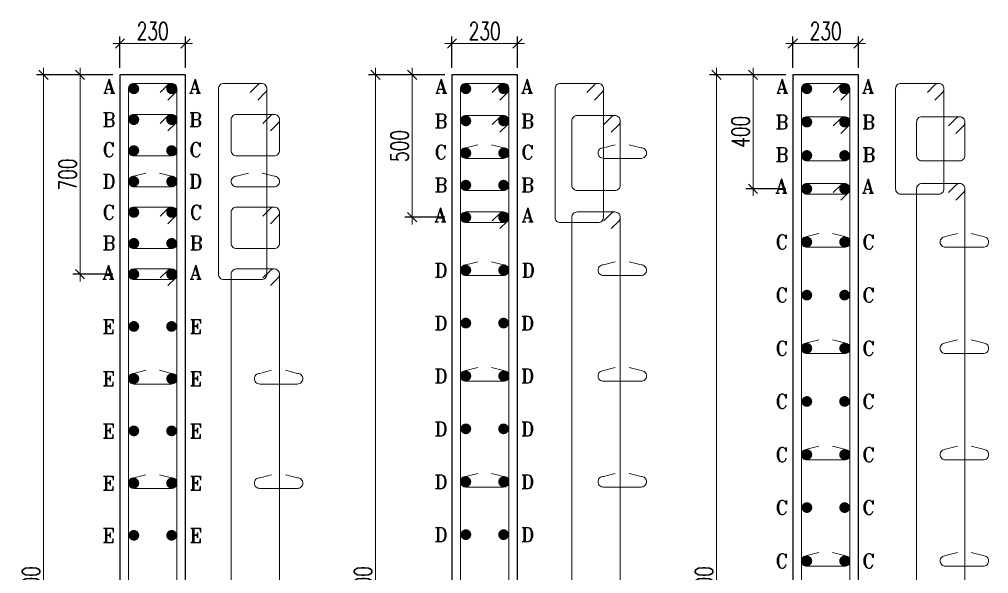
# Model space of a CAD drawing. Header units: millimetres. Extents: x 1123469 to 1883119, y -126924 to 196924.
# Drawn here: x 1624350 to 1637968, y -83901 to -76117 of the extents above; entities that cross this region are included whole.
import ezdxf

# ---------------------------------------------------------------- set-up
doc = ezdxf.new("R2010")
doc.units = ezdxf.units.MM
doc.header["$LTSCALE"] = 500
doc.header["$MEASUREMENT"] = 0
doc.header["$PDMODE"] = 34
doc.layers.get('Defpoints').update_dxf_attribs({"lineweight": 0})
doc.layers.add('DIAMENTION', color=1, linetype='Continuous', lineweight=0)
doc.layers.add('STEEL', color=7, linetype='Continuous', lineweight=20)
for name, color, linetype in [('Reinf', 4, 'Continuous'), ('S-TEXT', 3, 'Continuous'), ('TOWER AREA COLUMN.', 6, 'Continuous')]:
    doc.layers.add(name, color=color, linetype=linetype)
doc.styles.add('2MM', font='romans.shx', dxfattribs={"width": 0.7})
doc.styles.add('ROMANT', font='romant__.ttf', dxfattribs={"width": 0.9, "height": 600})
doc.dimstyles.new('SHUIB', dxfattribs={"dimtxt": 200, "dimasz": 180, "dimexe": 100, "dimexo": 250, "dimgap": 50, "dimtad": 2, "dimdec": 0, "dimzin": 1, "dimdsep": 46, "dimtxsty": '2MM', "dimblk": 'OBLIQUE', "dimcen": 0, "dimdle": 100, "dimclrd": 1, "dimclre": 1, "dimclrt": 3, "dimadec": 0, "dimazin": 0, "dimtfac": 1, "dimtdec": 0, "dimtix": 1, "dimtmove": 2, "dimatfit": 3, "dimfxl": 1, "dimtolj": 1, "dimlwd": -1, "dimarcsym": 0})

# ---------------------------------------------------------------- blocks, each defined once
blk = doc.blocks.new('_Oblique')
at = {"color": 0, "linetype": 'ByBlock', "lineweight": -2}
blk.add_line((-0.5, -0.5), (0.5, 0.5), dxfattribs=at)
blk = doc.blocks.new('*D774')
at = {"layer": 'Defpoints', "color": 0, "ltscale": 100, "transparency": 16777216}
for p in [(1625763, -76456), (1625763, -76896), (1626683, -76896)]:
    blk.add_point(p, dxfattribs=at)
at = {"layer": 'DIAMENTION', "color": 1, "lineweight": -2, "ltscale": 100, "transparency": 16777216}
for p, q in [((1625763, -76796), (1625763, -76356)), ((1626683, -76796), (1626683, -76356))]:
    blk.add_line(p, q, dxfattribs=at)
at = {"layer": 'DIAMENTION', "color": 1, "ltscale": 100, "transparency": 16777216}
blk.add_line((1626783, -76456), (1625663, -76456), dxfattribs=at)
at = {"layer": 'DIAMENTION', "color": 1, "ltscale": 100, "transparency": 16777216, "xscale": 130, "yscale": 130, "zscale": 130, "rotation": 180}
blk.add_blockref('_Oblique', (1625763, -76456), dxfattribs=at)
at = {"layer": 'DIAMENTION', "color": 1, "ltscale": 100, "transparency": 16777216, "xscale": 130, "yscale": 130, "zscale": 130}
blk.add_blockref('_Oblique', (1626683, -76456), dxfattribs=at)
at = {"layer": 'DIAMENTION', "color": 3, "ltscale": 100, "transparency": 16777216, "insert": (1626223, -76281), "char_height": 250, "attachment_point": 5, "style": '2MM'}
blk.add_mtext('\\A1;230', dxfattribs=at)
blk = doc.blocks.new('*D775')
at = {"layer": 'Defpoints', "color": 0, "ltscale": 100, "transparency": 16777216}
for p in [(1625763, -76896), (1624689, -91296), (1625763, -91296)]:
    blk.add_point(p, dxfattribs=at)
at = {"layer": 'DIAMENTION', "color": 1, "ltscale": 100, "transparency": 16777216}
blk.add_line((1624689, -76796), (1624689, -91396), dxfattribs=at)
at = {"layer": 'DIAMENTION', "color": 1, "lineweight": -2, "ltscale": 100, "transparency": 16777216}
for p, q in [((1625663, -76896), (1624589, -76896)), ((1625663, -91296), (1624589, -91296))]:
    blk.add_line(p, q, dxfattribs=at)
at = {"layer": 'DIAMENTION', "color": 1, "ltscale": 100, "transparency": 16777216, "xscale": 130, "yscale": 130, "zscale": 130}
for p, rotation in [((1624689, -76896), 90), ((1624689, -91296), 270)]:
    blk.add_blockref('_Oblique', p, dxfattribs=dict(at, rotation=rotation))
at = {"layer": 'DIAMENTION', "color": 3, "ltscale": 100, "transparency": 16777216, "insert": (1624514, -84096), "char_height": 250, "attachment_point": 5, "rotation": 90, "style": '2MM'}
blk.add_mtext('\\A1;3600', dxfattribs=at)
blk = doc.blocks.new('*D773')
at = {"layer": 'Defpoints', "color": 0, "ltscale": 100, "transparency": 16777216}
for p in [(1625763, -76896), (1625202, -79696), (1625763, -79696)]:
    blk.add_point(p, dxfattribs=at)
at = {"layer": 'DIAMENTION', "color": 1, "ltscale": 100, "transparency": 16777216}
blk.add_line((1625202, -76796), (1625202, -79796), dxfattribs=at)
at = {"layer": 'DIAMENTION', "color": 1, "lineweight": -2, "ltscale": 100, "transparency": 16777216}
for p, q in [((1625663, -76896), (1625102, -76896)), ((1625663, -79696), (1625102, -79696))]:
    blk.add_line(p, q, dxfattribs=at)
at = {"layer": 'DIAMENTION', "color": 1, "ltscale": 100, "transparency": 16777216, "xscale": 130, "yscale": 130, "zscale": 130}
for p, rotation in [((1625202, -76896), 90), ((1625202, -79696), 270)]:
    blk.add_blockref('_Oblique', p, dxfattribs=dict(at, rotation=rotation))
at = {"layer": 'DIAMENTION', "color": 3, "ltscale": 100, "transparency": 16777216, "insert": (1625027, -78296), "char_height": 250, "attachment_point": 5, "rotation": 90, "style": '2MM'}
blk.add_mtext('\\A1;700', dxfattribs=at)
blk = doc.blocks.new('*D777')
at = {"layer": 'Defpoints', "color": 0, "ltscale": 100, "transparency": 16777216}
for p in [(1630428, -76456), (1630428, -76896), (1631348, -76896)]:
    blk.add_point(p, dxfattribs=at)
at = {"layer": 'DIAMENTION', "color": 1, "lineweight": -2, "ltscale": 100, "transparency": 16777216}
for p, q in [((1630428, -76796), (1630428, -76356)), ((1631348, -76796), (1631348, -76356))]:
    blk.add_line(p, q, dxfattribs=at)
at = {"layer": 'DIAMENTION', "color": 1, "ltscale": 100, "transparency": 16777216}
blk.add_line((1631448, -76456), (1630328, -76456), dxfattribs=at)
at = {"layer": 'DIAMENTION', "color": 1, "ltscale": 100, "transparency": 16777216, "xscale": 130, "yscale": 130, "zscale": 130, "rotation": 180}
blk.add_blockref('_Oblique', (1630428, -76456), dxfattribs=at)
at = {"layer": 'DIAMENTION', "color": 1, "ltscale": 100, "transparency": 16777216, "xscale": 130, "yscale": 130, "zscale": 130}
blk.add_blockref('_Oblique', (1631348, -76456), dxfattribs=at)
at = {"layer": 'DIAMENTION', "color": 3, "ltscale": 100, "transparency": 16777216, "insert": (1630888, -76281), "char_height": 250, "attachment_point": 5, "style": '2MM'}
blk.add_mtext('\\A1;230', dxfattribs=at)
blk = doc.blocks.new('*D778')
at = {"layer": 'Defpoints', "color": 0, "ltscale": 100, "transparency": 16777216}
for p in [(1630428, -76896), (1629354, -91296), (1630428, -91296)]:
    blk.add_point(p, dxfattribs=at)
at = {"layer": 'DIAMENTION', "color": 1, "ltscale": 100, "transparency": 16777216}
blk.add_line((1629354, -76796), (1629354, -91396), dxfattribs=at)
at = {"layer": 'DIAMENTION', "color": 1, "lineweight": -2, "ltscale": 100, "transparency": 16777216}
for p, q in [((1630328, -76896), (1629254, -76896)), ((1630328, -91296), (1629254, -91296))]:
    blk.add_line(p, q, dxfattribs=at)
at = {"layer": 'DIAMENTION', "color": 1, "ltscale": 100, "transparency": 16777216, "xscale": 130, "yscale": 130, "zscale": 130}
for p, rotation in [((1629354, -76896), 90), ((1629354, -91296), 270)]:
    blk.add_blockref('_Oblique', p, dxfattribs=dict(at, rotation=rotation))
at = {"layer": 'DIAMENTION', "color": 3, "ltscale": 100, "transparency": 16777216, "insert": (1629179, -84096), "char_height": 250, "attachment_point": 5, "rotation": 90, "style": '2MM'}
blk.add_mtext('\\A1;3600', dxfattribs=at)
blk = doc.blocks.new('*D776')
at = {"layer": 'Defpoints', "color": 0, "ltscale": 100, "transparency": 16777216}
for p in [(1630428, -76896), (1629867, -78896), (1630428, -78896)]:
    blk.add_point(p, dxfattribs=at)
at = {"layer": 'DIAMENTION', "color": 1, "ltscale": 100, "transparency": 16777216}
blk.add_line((1629867, -76796), (1629867, -78996), dxfattribs=at)
at = {"layer": 'DIAMENTION', "color": 1, "lineweight": -2, "ltscale": 100, "transparency": 16777216}
for p, q in [((1630328, -76896), (1629767, -76896)), ((1630328, -78896), (1629767, -78896))]:
    blk.add_line(p, q, dxfattribs=at)
at = {"layer": 'DIAMENTION', "color": 1, "ltscale": 100, "transparency": 16777216, "xscale": 130, "yscale": 130, "zscale": 130}
for p, rotation in [((1629867, -76896), 90), ((1629867, -78896), 270)]:
    blk.add_blockref('_Oblique', p, dxfattribs=dict(at, rotation=rotation))
at = {"layer": 'DIAMENTION', "color": 3, "ltscale": 100, "transparency": 16777216, "insert": (1629692, -77896), "char_height": 250, "attachment_point": 5, "rotation": 90, "style": '2MM'}
blk.add_mtext('\\A1;500', dxfattribs=at)
blk = doc.blocks.new('*D780')
at = {"layer": 'Defpoints', "color": 0, "ltscale": 100, "transparency": 16777216}
for p in [(1635219, -76456), (1635219, -76896), (1636139, -76896)]:
    blk.add_point(p, dxfattribs=at)
at = {"layer": 'DIAMENTION', "color": 1, "lineweight": -2, "ltscale": 100, "transparency": 16777216}
for p, q in [((1635219, -76796), (1635219, -76356)), ((1636139, -76796), (1636139, -76356))]:
    blk.add_line(p, q, dxfattribs=at)
at = {"layer": 'DIAMENTION', "color": 1, "ltscale": 100, "transparency": 16777216}
blk.add_line((1636239, -76456), (1635119, -76456), dxfattribs=at)
at = {"layer": 'DIAMENTION', "color": 1, "ltscale": 100, "transparency": 16777216, "xscale": 130, "yscale": 130, "zscale": 130, "rotation": 180}
blk.add_blockref('_Oblique', (1635219, -76456), dxfattribs=at)
at = {"layer": 'DIAMENTION', "color": 1, "ltscale": 100, "transparency": 16777216, "xscale": 130, "yscale": 130, "zscale": 130}
blk.add_blockref('_Oblique', (1636139, -76456), dxfattribs=at)
at = {"layer": 'DIAMENTION', "color": 3, "ltscale": 100, "transparency": 16777216, "insert": (1635679, -76281), "char_height": 250, "attachment_point": 5, "style": '2MM'}
blk.add_mtext('\\A1;230', dxfattribs=at)
blk = doc.blocks.new('*D781')
at = {"layer": 'Defpoints', "color": 0, "ltscale": 100, "transparency": 16777216}
for p in [(1635219, -76896), (1634145, -91296), (1635219, -91296)]:
    blk.add_point(p, dxfattribs=at)
at = {"layer": 'DIAMENTION', "color": 1, "ltscale": 100, "transparency": 16777216}
blk.add_line((1634145, -76796), (1634145, -91396), dxfattribs=at)
at = {"layer": 'DIAMENTION', "color": 1, "lineweight": -2, "ltscale": 100, "transparency": 16777216}
for p, q in [((1635119, -76896), (1634045, -76896)), ((1635119, -91296), (1634045, -91296))]:
    blk.add_line(p, q, dxfattribs=at)
at = {"layer": 'DIAMENTION', "color": 1, "ltscale": 100, "transparency": 16777216, "xscale": 130, "yscale": 130, "zscale": 130}
for p, rotation in [((1634145, -76896), 90), ((1634145, -91296), 270)]:
    blk.add_blockref('_Oblique', p, dxfattribs=dict(at, rotation=rotation))
at = {"layer": 'DIAMENTION', "color": 3, "ltscale": 100, "transparency": 16777216, "insert": (1633970, -84096), "char_height": 250, "attachment_point": 5, "rotation": 90, "style": '2MM'}
blk.add_mtext('\\A1;3600', dxfattribs=at)
blk = doc.blocks.new('*D779')
at = {"layer": 'Defpoints', "color": 0, "ltscale": 100, "transparency": 16777216}
for p in [(1635219, -76896), (1634658, -78496), (1635219, -78496)]:
    blk.add_point(p, dxfattribs=at)
at = {"layer": 'DIAMENTION', "color": 1, "ltscale": 100, "transparency": 16777216}
blk.add_line((1634658, -76796), (1634658, -78596), dxfattribs=at)
at = {"layer": 'DIAMENTION', "color": 1, "lineweight": -2, "ltscale": 100, "transparency": 16777216}
for p, q in [((1635119, -76896), (1634558, -76896)), ((1635119, -78496), (1634558, -78496))]:
    blk.add_line(p, q, dxfattribs=at)
at = {"layer": 'DIAMENTION', "color": 1, "ltscale": 100, "transparency": 16777216, "xscale": 130, "yscale": 130, "zscale": 130}
for p, rotation in [((1634658, -76896), 90), ((1634658, -78496), 270)]:
    blk.add_blockref('_Oblique', p, dxfattribs=dict(at, rotation=rotation))
at = {"layer": 'DIAMENTION', "color": 3, "ltscale": 100, "transparency": 16777216, "insert": (1634483, -77696), "char_height": 250, "attachment_point": 5, "rotation": 90, "style": '2MM'}
blk.add_mtext('\\A1;400', dxfattribs=at)

msp = doc.modelspace()

# ---------------------------------------------------------------- linework, layer by layer
at = {"layer": 'Reinf', "color": 4, "linetype": 'ByBlock', "const_width": 75}
for points in [[(1625958.3, -77128.9, -1), (1625958.3, -77053.9, -1)], [(1626488.3, -77128.9, 1), (1626488.3, -77053.9, 1)], [(1630623.1, -77128.9, -1), (1630623.1, -77053.9, -1)], [(1631153.1, -77128.9, 1), (1631153.1, -77053.9, 1)], [(1635414.3, -77128.9, -1), (1635414.3, -77053.9, -1)], [(1635944.3, -77128.9, 1), (1635944.3, -77053.9, 1)], [(1625958.3, -77563.1, -1), (1625958.3, -77488.1, -1)], [(1626488.3, -77563.1, 1), (1626488.3, -77488.1, 1)], [(1630623.1, -77580.1, -1), (1630623.1, -77505.1, -1)], [(1631153.1, -77580.1, 1), (1631153.1, -77505.1, 1)], [(1635414.3, -77597.2, -1), (1635414.3, -77522.2, -1)], [(1635944.3, -77597.2, 1), (1635944.3, -77522.2, 1)], [(1625958.3, -77997.2, -1), (1625958.3, -77922.2, -1)], [(1626488.3, -77997.2, 1), (1626488.3, -77922.2, 1)], [(1630623.1, -78031.4, -1), (1630623.1, -77956.4, -1)], [(1631153.1, -78031.4, 1), (1631153.1, -77956.4, 1)], [(1635414.3, -78065.6, -1), (1635414.3, -77990.6, -1)], [(1635944.3, -78065.6, 1), (1635944.3, -77990.6, 1)], [(1625958.3, -78431.4, -1), (1625958.3, -78356.4, -1)], [(1626488.3, -78431.4, 1), (1626488.3, -78356.4, 1)], [(1630623.1, -78482.6, -1), (1630623.1, -78407.6, -1)], [(1631153.1, -78482.6, 1), (1631153.1, -78407.6, 1)], [(1635414.3, -78533.9, -1), (1635414.3, -78458.9, -1)], [(1635944.3, -78533.9, 1), (1635944.3, -78458.9, 1)], [(1625958.3, -78865.6, -1), (1625958.3, -78790.6, -1)], [(1626488.3, -78865.6, 1), (1626488.3, -78790.6, 1)], [(1630623.1, -78933.9, -1), (1630623.1, -78858.9, -1)], [(1631153.1, -78933.9, 1), (1631153.1, -78858.9, 1)], [(1625958.3, -79299.7, -1), (1625958.3, -79224.7, -1)], [(1626488.3, -79299.7, 1), (1626488.3, -79224.7, 1)], [(1635414.3, -79280.6, -1), (1635414.3, -79205.6, -1)], [(1635944.3, -79280.6, 1), (1635944.3, -79205.6, 1)], [(1625958.3, -79733.9, -1), (1625958.3, -79658.9, -1)], [(1626488.3, -79733.9, 1), (1626488.3, -79658.9, 1)], [(1630623.1, -79676.8, -1), (1630623.1, -79601.8, -1)], [(1631153.1, -79676.8, 1), (1631153.1, -79601.8, 1)], [(1635414.3, -80027.2, -1), (1635414.3, -79952.2, -1)], [(1635944.3, -80027.2, 1), (1635944.3, -79952.2, 1)], [(1630623.1, -80419.6, -1), (1630623.1, -80344.6, -1)], [(1631153.1, -80419.6, 1), (1631153.1, -80344.6, 1)], [(1625958.3, -80467.2, -1), (1625958.3, -80392.2, -1)], [(1626488.3, -80467.2, 1), (1626488.3, -80392.2, 1)], [(1635414.3, -80773.9, -1), (1635414.3, -80698.9, -1)], [(1635944.3, -80773.9, 1), (1635944.3, -80698.9, 1)], [(1625958.3, -81200.6, -1), (1625958.3, -81125.6, -1)], [(1626488.3, -81200.6, 1), (1626488.3, -81125.6, 1)], [(1630623.1, -81162.5, -1), (1630623.1, -81087.5, -1)], [(1631153.1, -81162.5, 1), (1631153.1, -81087.5, 1)], [(1635414.3, -81520.6, -1), (1635414.3, -81445.6, -1)], [(1635944.3, -81520.6, 1), (1635944.3, -81445.6, 1)], [(1625958.3, -81933.9, -1), (1625958.3, -81858.9, -1)], [(1626488.3, -81933.9, 1), (1626488.3, -81858.9, 1)], [(1630623.1, -81905.3, -1), (1630623.1, -81830.3, -1)], [(1631153.1, -81905.3, 1), (1631153.1, -81830.3, 1)], [(1635414.3, -82267.2, -1), (1635414.3, -82192.2, -1)], [(1635944.3, -82267.2, 1), (1635944.3, -82192.2, 1)], [(1625958.3, -82667.2, -1), (1625958.3, -82592.2, -1)], [(1626488.3, -82667.2, 1), (1626488.3, -82592.2, 1)], [(1630623.1, -82648.2, -1), (1630623.1, -82573.2, -1)], [(1631153.1, -82648.2, 1), (1631153.1, -82573.2, 1)], [(1635415.3, -83010.9, -1), (1635415.3, -82935.9, -1)], [(1635945.3, -83010.9, 1), (1635945.3, -82935.9, 1)], [(1625958.3, -83400.6, -1), (1625958.3, -83325.6, -1)], [(1626488.3, -83400.6, 1), (1626488.3, -83325.6, 1)], [(1630623.1, -83391, -1), (1630623.1, -83316, -1)], [(1631153.1, -83391, 1), (1631153.1, -83316, 1)], [(1635414.3, -83760.6, -1), (1635414.3, -83685.6, -1)], [(1635944.3, -83760.6, 1), (1635944.3, -83685.6, 1)]]:
    msp.add_lwpolyline(points, format="xyb", close=True, dxfattribs=at)
at = {"layer": 'STEEL', "color": 4, "linetype": 'ByBlock'}
for points in [[(1625958.3, -79771.4), (1626488.3, -79771.4, 0.4142136), (1626563.3, -79696.4), (1626563.3, -77091.4, 0.4142136), (1626488.3, -77016.4), (1625958.3, -77016.4, 0.4142136), (1625883.3, -77091.4), (1625883.3, -79696.4, 0.4142136)], [(1627222.2, -79771.4), (1627752.2, -79771.4, 0.4142136), (1627827.2, -79696.4), (1627827.2, -77091.4, 0.4142136), (1627752.2, -77016.4), (1627222.2, -77016.4, 0.4142136), (1627147.2, -77091.4), (1627147.2, -79696.4, 0.4142136)], [(1630623.1, -78971.4), (1631153.1, -78971.4, 0.4142136), (1631228.1, -78896.4), (1631228.1, -77091.4, 0.4142136), (1631153.1, -77016.4), (1630623.1, -77016.4, 0.4142136), (1630548.1, -77091.4), (1630548.1, -78896.4, 0.4142136)], [(1631951.9, -78971.4), (1632481.9, -78971.4, 0.4142136), (1632556.9, -78896.4), (1632556.9, -77091.4, 0.4142136), (1632481.9, -77016.4), (1631951.9, -77016.4, 0.4142136), (1631876.9, -77091.4), (1631876.9, -78896.4, 0.4142136)], [(1635414.3, -78571.4), (1635944.3, -78571.4, 0.4142136), (1636019.3, -78496.4), (1636019.3, -77091.4, 0.4142136), (1635944.3, -77016.4), (1635414.3, -77016.4, 0.4142136), (1635339.3, -77091.4), (1635339.3, -78496.4, 0.4142136)], [(1636735.9, -78571.4), (1637265.9, -78571.4, 0.4142136), (1637340.9, -78496.4), (1637340.9, -77091.4, 0.4142136), (1637265.9, -77016.4), (1636735.9, -77016.4, 0.4142136), (1636660.9, -77091.4), (1636660.9, -78496.4, 0.4142136)], [(1625958.3, -78034.4), (1626488.3, -78034.4, 0.4142136), (1626563.3, -77959.4), (1626563.3, -77525.6, 0.4142136), (1626488.3, -77450.6), (1625958.3, -77450.6, 0.4142136), (1625883.3, -77525.6), (1625883.3, -77959.4, 0.4142136)], [(1627399.7, -78034.4), (1627929.7, -78034.4, 0.4142136), (1628004.7, -77959.4), (1628004.7, -77525.6, 0.4142136), (1627929.7, -77450.6), (1627399.7, -77450.6, 0.4142136), (1627324.7, -77525.6), (1627324.7, -77959.4, 0.4142136)], [(1630623.1, -78519.9), (1631153.1, -78519.9, 0.4142136), (1631228.1, -78444.9), (1631228.1, -77542.6, 0.4142136), (1631153.1, -77467.6), (1630623.1, -77467.6, 0.4142136), (1630548.1, -77542.6), (1630548.1, -78444.9, 0.4142136)], [(1632187.5, -78519.9), (1632717.5, -78519.9, 0.4142136), (1632792.5, -78444.9), (1632792.5, -77542.6, 0.4142136), (1632717.5, -77467.6), (1632187.5, -77467.6, 0.4142136), (1632112.5, -77542.6), (1632112.5, -78444.9, 0.4142136)], [(1635414.3, -78102.8), (1635944.3, -78102.8, 0.4142136), (1636019.3, -78027.8), (1636019.3, -77559.7, 0.4142136), (1635944.3, -77484.7), (1635414.3, -77484.7, 0.4142136), (1635339.3, -77559.7), (1635339.3, -78027.8, 0.4142136)], [(1637031.1, -78102.8), (1637561.1, -78102.8, 0.4142136), (1637636.1, -78027.8), (1637636.1, -77559.7, 0.4142136), (1637561.1, -77484.7), (1637031.1, -77484.7, 0.4142136), (1636956.1, -77559.7), (1636956.1, -78027.8, 0.4142136)], [(1635414.3, -89771.4), (1635944.3, -89771.4, 0.4142136), (1636019.3, -89696.4), (1636019.3, -78496.4, 0.4142136), (1635944.3, -78421.4), (1635414.3, -78421.4, 0.4142136), (1635339.3, -78496.4), (1635339.3, -89696.4, 0.4142136)], [(1637031.1, -89771.4), (1637561.1, -89771.4, 0.4142136), (1637636.1, -89696.4), (1637636.1, -78496.4, 0.4142136), (1637561.1, -78421.4), (1637031.1, -78421.4, 0.4142136), (1636956.1, -78496.4), (1636956.1, -89696.4, 0.4142136)], [(1625958.3, -79336.9), (1626488.3, -79336.9, 0.4142136), (1626563.3, -79261.9), (1626563.3, -78828.1, 0.4142136), (1626488.3, -78753.1), (1625958.3, -78753.1, 0.4142136), (1625883.3, -78828.1), (1625883.3, -79261.9, 0.4142136)], [(1627399.7, -79336.9), (1627929.7, -79336.9, 0.4142136), (1628004.7, -79261.9), (1628004.7, -78828.1, 0.4142136), (1627929.7, -78753.1), (1627399.7, -78753.1, 0.4142136), (1627324.7, -78828.1), (1627324.7, -79261.9, 0.4142136)], [(1630623.1, -89371.4), (1631153.1, -89371.4, 0.4142136), (1631228.1, -89296.4), (1631228.1, -78896.4, 0.4142136), (1631153.1, -78821.4), (1630623.1, -78821.4, 0.4142136), (1630548.1, -78896.4), (1630548.1, -89296.4, 0.4142136)], [(1632187.5, -89371.4), (1632717.5, -89371.4, 0.4142136), (1632792.5, -89296.4), (1632792.5, -78896.4, 0.4142136), (1632717.5, -78821.4), (1632187.5, -78821.4, 0.4142136), (1632112.5, -78896.4), (1632112.5, -89296.4, 0.4142136)], [(1625958.3, -88571.4), (1626488.3, -88571.4, 0.4142136), (1626563.3, -88496.4), (1626563.3, -79696.4, 0.4142136), (1626488.3, -79621.4), (1625958.3, -79621.4, 0.4142136), (1625883.3, -79696.4), (1625883.3, -88496.4, 0.4142136)], [(1627399.7, -88571.4), (1627929.7, -88571.4, 0.4142136), (1628004.7, -88496.4), (1628004.7, -79696.4, 0.4142136), (1627929.7, -79621.4), (1627399.7, -79621.4, 0.4142136), (1627324.7, -79696.4), (1627324.7, -88496.4, 0.4142136)]]:
    msp.add_lwpolyline(points, format="xyb", close=True, dxfattribs=at)
for points in [[(1626436.2, -77249.6), (1626541.4, -77144.4, 0.4142136), (1626541.4, -77038.4), (1626541.4, -77038.4, 0.4142136), (1626435.4, -77038.4), (1626330.2, -77143.6)], [(1627700.2, -77249.6), (1627805.4, -77144.4, 0.4142136), (1627805.4, -77038.4), (1627805.4, -77038.4, 0.4142136), (1627699.3, -77038.4), (1627594.1, -77143.6)], [(1631101.1, -77249.6), (1631206.3, -77144.4, 0.4142136), (1631206.3, -77038.4), (1631206.3, -77038.4, 0.4142136), (1631100.2, -77038.4), (1630995, -77143.6)], [(1632429.9, -77249.6), (1632535.1, -77144.4, 0.4142136), (1632535.1, -77038.4), (1632535.1, -77038.4, 0.4142136), (1632429, -77038.4), (1632323.8, -77143.6)], [(1635892.3, -77249.6), (1635997.5, -77144.4, 0.4142136), (1635997.5, -77038.4), (1635997.5, -77038.4, 0.4142136), (1635891.4, -77038.4), (1635786.2, -77143.6)], [(1637213.9, -77249.6), (1637319.1, -77144.4, 0.4142136), (1637319.1, -77038.4), (1637319.1, -77038.4, 0.4142136), (1637213, -77038.4), (1637107.8, -77143.6)], [(1626436.2, -77683.8), (1626541.4, -77578.6, 0.4142136), (1626541.4, -77472.5), (1626541.4, -77472.5, 0.4142136), (1626435.4, -77472.5), (1626330.2, -77577.7)], [(1627877.7, -77683.8), (1627982.9, -77578.6, 0.4142136), (1627982.9, -77472.5), (1627982.9, -77472.5, 0.4142136), (1627876.8, -77472.5), (1627771.6, -77577.7)], [(1631101.1, -77700.9), (1631206.3, -77595.7, 0.4142136), (1631206.3, -77489.6), (1631206.3, -77489.6, 0.4142136), (1631100.2, -77489.6), (1630995, -77594.8)], [(1632665.5, -77700.9), (1632770.7, -77595.7, 0.4142136), (1632770.7, -77489.6), (1632770.7, -77489.6, 0.4142136), (1632664.6, -77489.6), (1632559.4, -77594.8)], [(1635892.3, -77718), (1635997.5, -77612.8, 0.4142136), (1635997.5, -77506.7), (1635997.5, -77506.7, 0.4142136), (1635891.4, -77506.7), (1635786.2, -77611.9)], [(1637509, -77718), (1637614.3, -77612.8, 0.4142136), (1637614.3, -77506.7), (1637614.3, -77506.7, 0.4142136), (1637508.2, -77506.7), (1637403, -77611.9)], [(1630982.8, -77876.7), (1631153.1, -77918.9, -0.4142136), (1631228.1, -77993.9), (1631228.1, -77993.9, -0.4142136), (1631153.1, -78068.9), (1630623.1, -78068.9, -0.4142136), (1630548.1, -77993.9), (1630548.1, -77993.9, -0.4142136), (1630623.1, -77918.9), (1630790.4, -77876.7)], [(1632915.4, -77876.7), (1633085.7, -77918.9, -0.4142136), (1633160.7, -77993.9), (1633160.7, -77993.9, -0.4142136), (1633085.7, -78068.9), (1632555.7, -78068.9, -0.4142136), (1632480.7, -77993.9), (1632480.7, -77993.9, -0.4142136), (1632555.7, -77918.9), (1632722.9, -77876.7)], [(1626318, -78276.7), (1626488.3, -78318.9, -0.4142136), (1626563.3, -78393.9), (1626563.3, -78393.9, -0.4142136), (1626488.3, -78468.9), (1625958.3, -78468.9, -0.4142136), (1625883.3, -78393.9), (1625883.3, -78393.9, -0.4142136), (1625958.3, -78318.9), (1626125.6, -78276.7)], [(1627759.4, -78276.7), (1627929.7, -78318.9, -0.4142136), (1628004.7, -78393.9), (1628004.7, -78393.9, -0.4142136), (1627929.7, -78468.9), (1627399.7, -78468.9, -0.4142136), (1627324.7, -78393.9), (1627324.7, -78393.9, -0.4142136), (1627399.7, -78318.9), (1627567, -78276.7)], [(1635892.3, -78654.6), (1635997.5, -78549.4, 0.4142136), (1635997.5, -78443.4), (1635997.5, -78443.4, 0.4142136), (1635891.4, -78443.4), (1635786.2, -78548.6)], [(1637509, -78654.6), (1637614.3, -78549.4, 0.4142136), (1637614.3, -78443.4), (1637614.3, -78443.4, 0.4142136), (1637508.2, -78443.4), (1637403, -78548.6)], [(1626436.2, -78986.3), (1626541.4, -78881.1, 0.4142136), (1626541.4, -78775), (1626541.4, -78775, 0.4142136), (1626435.4, -78775), (1626330.2, -78880.2)], [(1627877.7, -78986.3), (1627982.9, -78881.1, 0.4142136), (1627982.9, -78775), (1627982.9, -78775, 0.4142136), (1627876.8, -78775), (1627771.6, -78880.2)], [(1631101.1, -79054.6), (1631206.3, -78949.4, 0.4142136), (1631206.3, -78843.4), (1631206.3, -78843.4, 0.4142136), (1631100.2, -78843.4), (1630995, -78948.6)], [(1632665.5, -79054.6), (1632770.7, -78949.4, 0.4142136), (1632770.7, -78843.4), (1632770.7, -78843.4, 0.4142136), (1632664.6, -78843.4), (1632559.4, -78948.6)], [(1635774.1, -79125.8), (1635944.3, -79168.1, -0.4142136), (1636019.3, -79243.1), (1636019.3, -79243.1, -0.4142136), (1635944.3, -79318.1), (1635414.3, -79318.1, -0.4142136), (1635339.3, -79243.1), (1635339.3, -79243.1, -0.4142136), (1635414.3, -79168.1), (1635581.6, -79125.8)], [(1637722.9, -79125.8), (1637893.2, -79168.1, -0.4142136), (1637968.2, -79243.1), (1637968.2, -79243.1, -0.4142136), (1637893.2, -79318.1), (1637363.2, -79318.1, -0.4142136), (1637288.2, -79243.1), (1637288.2, -79243.1, -0.4142136), (1637363.2, -79168.1), (1637530.4, -79125.8)], [(1630982.8, -79522), (1631153.1, -79564.3, -0.4142136), (1631228.1, -79639.3), (1631228.1, -79639.3, -0.4142136), (1631153.1, -79714.3), (1630623.1, -79714.3, -0.4142136), (1630548.1, -79639.3), (1630548.1, -79639.3, -0.4142136), (1630623.1, -79564.3), (1630790.4, -79522)], [(1632915.4, -79522), (1633085.7, -79564.3, -0.4142136), (1633160.7, -79639.3), (1633160.7, -79639.3, -0.4142136), (1633085.7, -79714.3), (1632555.7, -79714.3, -0.4142136), (1632480.7, -79639.3), (1632480.7, -79639.3, -0.4142136), (1632555.7, -79564.3), (1632722.9, -79522)], [(1626436.2, -79854.6), (1626541.4, -79749.4, 0.4142136), (1626541.4, -79643.4), (1626541.4, -79643.4, 0.4142136), (1626435.4, -79643.4), (1626330.2, -79748.6)], [(1627877.7, -79854.6), (1627982.9, -79749.4, 0.4142136), (1627982.9, -79643.4), (1627982.9, -79643.4, 0.4142136), (1627876.8, -79643.4), (1627771.6, -79748.6)], [(1635774.1, -80619.2), (1635944.3, -80661.4, -0.4142136), (1636019.3, -80736.4), (1636019.3, -80736.4, -0.4142136), (1635944.3, -80811.4), (1635414.3, -80811.4, -0.4142136), (1635339.3, -80736.4), (1635339.3, -80736.4, -0.4142136), (1635414.3, -80661.4), (1635581.6, -80619.2)], [(1637722.9, -80619.2), (1637893.2, -80661.4, -0.4142136), (1637968.2, -80736.4), (1637968.2, -80736.4, -0.4142136), (1637893.2, -80811.4), (1637363.2, -80811.4, -0.4142136), (1637288.2, -80736.4), (1637288.2, -80736.4, -0.4142136), (1637363.2, -80661.4), (1637530.4, -80619.2)], [(1630982.8, -81007.8), (1631153.1, -81050, -0.4142136), (1631228.1, -81125), (1631228.1, -81125, -0.4142136), (1631153.1, -81200), (1630623.1, -81200, -0.4142136), (1630548.1, -81125), (1630548.1, -81125, -0.4142136), (1630623.1, -81050), (1630790.4, -81007.8)], [(1632915.4, -81007.8), (1633085.7, -81050, -0.4142136), (1633160.7, -81125), (1633160.7, -81125, -0.4142136), (1633085.7, -81200), (1632555.7, -81200, -0.4142136), (1632480.7, -81125), (1632480.7, -81125, -0.4142136), (1632555.7, -81050), (1632722.9, -81007.8)], [(1626318, -81045.8), (1626488.3, -81088.1, -0.4142136), (1626563.3, -81163.1), (1626563.3, -81163.1, -0.4142136), (1626488.3, -81238.1), (1625958.3, -81238.1, -0.4142136), (1625883.3, -81163.1), (1625883.3, -81163.1, -0.4142136), (1625958.3, -81088.1), (1626125.6, -81045.8)], [(1628086.7, -81045.8), (1628257, -81088.1, -0.4142136), (1628332, -81163.1), (1628332, -81163.1, -0.4142136), (1628257, -81238.1), (1627727, -81238.1, -0.4142136), (1627652, -81163.1), (1627652, -81163.1, -0.4142136), (1627727, -81088.1), (1627894.2, -81045.8)], [(1635774.1, -82112.5), (1635944.3, -82154.7, -0.4142136), (1636019.3, -82229.7), (1636019.3, -82229.7, -0.4142136), (1635944.3, -82304.7), (1635414.3, -82304.7, -0.4142136), (1635339.3, -82229.7), (1635339.3, -82229.7, -0.4142136), (1635414.3, -82154.7), (1635581.6, -82112.5)], [(1637722.9, -82112.5), (1637893.2, -82154.7, -0.4142136), (1637968.2, -82229.7), (1637968.2, -82229.7, -0.4142136), (1637893.2, -82304.7), (1637363.2, -82304.7, -0.4142136), (1637288.2, -82229.7), (1637288.2, -82229.7, -0.4142136), (1637363.2, -82154.7), (1637530.4, -82112.5)], [(1626318, -82512.5), (1626488.3, -82554.7, -0.4142136), (1626563.3, -82629.7), (1626563.3, -82629.7, -0.4142136), (1626488.3, -82704.7), (1625958.3, -82704.7, -0.4142136), (1625883.3, -82629.7), (1625883.3, -82629.7, -0.4142136), (1625958.3, -82554.7), (1626125.6, -82512.5)], [(1628086.7, -82512.5), (1628257, -82554.7, -0.4142136), (1628332, -82629.7), (1628332, -82629.7, -0.4142136), (1628257, -82704.7), (1627727, -82704.7, -0.4142136), (1627652, -82629.7), (1627652, -82629.7, -0.4142136), (1627727, -82554.7), (1627894.2, -82512.5)], [(1630982.8, -82493.5), (1631153.1, -82535.7, -0.4142136), (1631228.1, -82610.7), (1631228.1, -82610.7, -0.4142136), (1631153.1, -82685.7), (1630623.1, -82685.7, -0.4142136), (1630548.1, -82610.7), (1630548.1, -82610.7, -0.4142136), (1630623.1, -82535.7), (1630790.4, -82493.5)], [(1632915.4, -82493.5), (1633085.7, -82535.7, -0.4142136), (1633160.7, -82610.7), (1633160.7, -82610.7, -0.4142136), (1633085.7, -82685.7), (1632555.7, -82685.7, -0.4142136), (1632480.7, -82610.7), (1632480.7, -82610.7, -0.4142136), (1632555.7, -82535.7), (1632722.9, -82493.5)], [(1635774.1, -83605.8), (1635944.3, -83648.1, -0.4142136), (1636019.3, -83723.1), (1636019.3, -83723.1, -0.4142136), (1635944.3, -83798.1), (1635414.3, -83798.1, -0.4142136), (1635339.3, -83723.1), (1635339.3, -83723.1, -0.4142136), (1635414.3, -83648.1), (1635581.6, -83605.8)], [(1637722.9, -83605.8), (1637893.2, -83648.1, -0.4142136), (1637968.2, -83723.1), (1637968.2, -83723.1, -0.4142136), (1637893.2, -83798.1), (1637363.2, -83798.1, -0.4142136), (1637288.2, -83723.1), (1637288.2, -83723.1, -0.4142136), (1637363.2, -83648.1), (1637530.4, -83605.8)]]:
    msp.add_lwpolyline(points, format="xyb", dxfattribs=at)
at = {"layer": 'TOWER AREA COLUMN.', "color": 3}
for points in [[(1625763.3, -91296.4), (1626683.3, -91296.4), (1626683.3, -76896.4), (1625763.3, -76896.4)], [(1630428.1, -91296.4), (1631348.1, -91296.4), (1631348.1, -76896.4), (1630428.1, -76896.4)], [(1635219.3, -91296.4), (1636139.3, -91296.4), (1636139.3, -76896.4), (1635219.3, -76896.4)]]:
    msp.add_lwpolyline(points, close=True, dxfattribs=at)

# ---------------------------------------------------------------- texts
at = {"layer": 'S-TEXT', "color": 1, "style": 'ROMANT'}
for s, p in [('A', (1625526.4, -77155.2, 0)), ('A', (1626732.1, -77155.2, 0)), ('A', (1630191.2, -77155.2, 0)), ('A', (1631397, -77155.2, 0)), ('A', (1634982.5, -77155.2, 0)), ('A', (1636188.2, -77155.2, 0)), ('B', (1625514.8, -77625.7, 0)), ('B', (1626732.1, -77625.7, 0)), ('B', (1630179.7, -77642.8, 0)), ('B', (1631397, -77642.8, 0)), ('B', (1634970.9, -77659.8, 0)), ('B', (1636188.2, -77659.8, 0)), ('C', (1625514.8, -78048, 0)), ('C', (1626734.3, -78048, 0)), ('C', (1630179.7, -78082.2, 0)), ('C', (1631399.2, -78082.2, 0)), ('B', (1634970.9, -78116.3, 0)), ('B', (1636190.4, -78116.3, 0)), ('D', (1625514.8, -78490.5, 0)), ('D', (1626732.1, -78490.5, 0)), ('B', (1630179.7, -78541.7, 0)), ('B', (1631397, -78541.7, 0)), ('A', (1634970.9, -78556.6, 0)), ('A', (1636188.2, -78556.6, 0)), ('C', (1625514.8, -78926.3, 0)), ('C', (1626741.6, -78926.3, 0)), ('A', (1630179.7, -78961.7, 0)), ('A', (1631406.5, -78961.7, 0)), ('B', (1625514.8, -79358, 0)), ('B', (1626741.6, -79358, 0)), ('C', (1634970.9, -79342.6, 0)), ('C', (1636190.4, -79342.6, 0)), ('A', (1625514.8, -79767.2, 0)), ('A', (1626741.6, -79767.2, 0)), ('D', (1630179.7, -79740.3, 0)), ('D', (1631406.5, -79740.3, 0)), ('C', (1634970.9, -80089.3, 0)), ('C', (1636190.4, -80089.3, 0)), ('E', (1625514.8, -80530.8, 0)), ('E', (1626741.6, -80530.8, 0)), ('D', (1630179.7, -80483.2, 0)), ('D', (1631397, -80483.2, 0)), ('C', (1634970.9, -80836, 0)), ('C', (1636190.4, -80836, 0)), ('D', (1630179.7, -81226, 0)), ('D', (1631397, -81226, 0)), ('E', (1625514.8, -81264.1, 0)), ('E', (1626741.6, -81264.1, 0)), ('C', (1634970.9, -81582.6, 0)), ('C', (1636190.4, -81582.6, 0)), ('E', (1625514.8, -81997.5, 0)), ('E', (1626741.6, -81997.5, 0)), ('D', (1630179.7, -81968.9, 0)), ('D', (1631397, -81968.9, 0)), ('C', (1634970.9, -82329.3, 0)), ('C', (1636190.4, -82329.3, 0)), ('D', (1630179.7, -82711.8, 0)), ('D', (1631397, -82711.8, 0)), ('E', (1625514.8, -82730.8, 0)), ('E', (1626741.6, -82730.8, 0)), ('C', (1634971.9, -83073, 0)), ('C', (1636191.4, -83073, 0)), ('E', (1625514.8, -83464.1, 0)), ('E', (1626741.6, -83464.1, 0)), ('D', (1630179.7, -83454.6, 0)), ('D', (1631397, -83454.6, 0)), ('C', (1634970.9, -83822.6, 0)), ('C', (1636190.4, -83822.6, 0))]:
    msp.add_text(s, height=200, dxfattribs=at).set_placement(p)

# ---------------------------------------------------------------- dimensions: what is measured, and where the dimension line sits
at = {"layer": 'DIAMENTION', "ltscale": 100}
for base, p1, p2, picture, middle in [((1625763.3, -76456.1), (1626683.3, -76896.4), (1625763.3, -76896.4), '*D774', (1626223.3, -76281.1)), ((1630428.1, -76456.1), (1631348.1, -76896.4), (1630428.1, -76896.4), '*D777', (1630888.1, -76281.1)), ((1635219.3, -76456.1), (1636139.3, -76896.4), (1635219.3, -76896.4), '*D780', (1635679.3, -76281.1))]:
    dim = msp.add_linear_dim(base=base, p1=p1, p2=p2, dimstyle='SHUIB', override={"dimtxt": 250, "dimasz": 130, "dimexo": 100, "dimlfac": 0.25, "dimtmove": 0}, dxfattribs=at)
    dim.commit()
    dim.dimension.update_dxf_attribs({"geometry": picture, "text_midpoint": middle})
for base, p1, p2, picture, middle in [((1624688.9, -91296.4), (1625763.3, -76896.4), (1625763.3, -91296.4), '*D775', (1624513.9, -84096.4)), ((1625202.1, -79696.4), (1625763.3, -76896.4), (1625763.3, -79696.4), '*D773', (1625027.1, -78296.4)), ((1629353.7, -91296.4), (1630428.1, -76896.4), (1630428.1, -91296.4), '*D778', (1629178.7, -84096.4)), ((1629867, -78896.4), (1630428.1, -76896.4), (1630428.1, -78896.4), '*D776', (1629692, -77896.4)), ((1634145, -91296.4), (1635219.3, -76896.4), (1635219.3, -91296.4), '*D781', (1633970, -84096.4)), ((1634658.2, -78496.4), (1635219.3, -76896.4), (1635219.3, -78496.4), '*D779', (1634483.2, -77696.4))]:
    dim = msp.add_linear_dim(base=base, p1=p1, p2=p2, angle=90, dimstyle='SHUIB', override={"dimtxt": 250, "dimasz": 130, "dimexo": 100, "dimlfac": 0.25, "dimtmove": 0}, dxfattribs=at)
    dim.commit()
    dim.dimension.update_dxf_attribs({"geometry": picture, "text_midpoint": middle})

doc.saveas('drawing.dxf')
